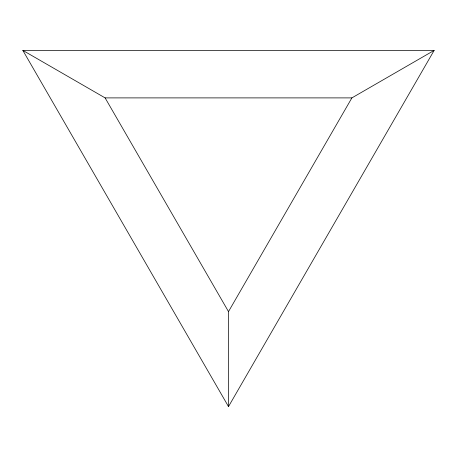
<?xml version="1.0" encoding="UTF-8"?>
<svg xmlns="http://www.w3.org/2000/svg" width="457" height="457" viewBox="0 0 457 457"><rect width="100%" height="100%" fill="white"/><g stroke="black" fill="none" stroke-linecap="round" stroke-linejoin="round"><path stroke-width="0.69" d="M228.5 406.599L228.5 311.611L351.89 97.895L434.15 50.401L228.5 406.599L22.85 50.401L434.15 50.401M22.85 50.401L105.11 97.895L351.89 97.895M105.11 97.895L228.5 311.611"/></g></svg>
